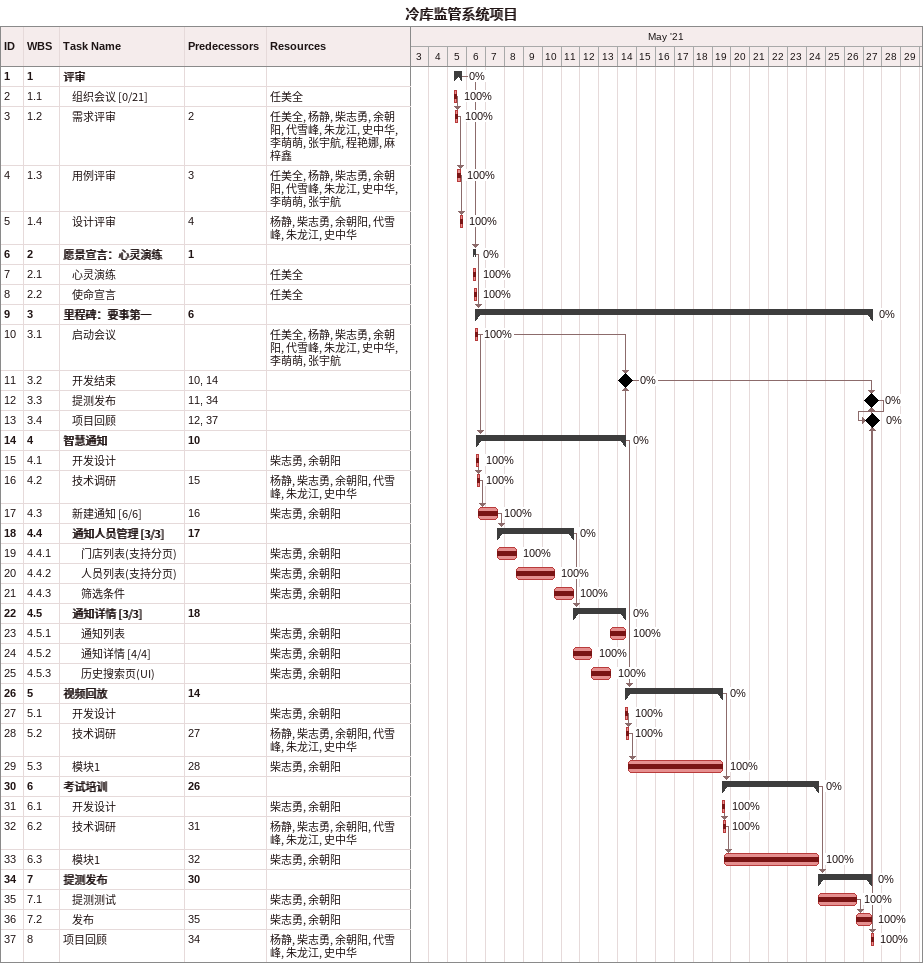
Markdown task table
冷库监管系统项目

| ID | WBS | Task | Start | Finish | Predecessors | Resources | % complete |
|---|---|---|---|---|---|---|---|
| 1 | 1 | **评审** | 2021-05-05 | 2021-05-05 |  |  | 0 |
| 2 | 1.1 | 组织会议 [0/21] | 2021-05-05 | 2021-05-05 |  | 任美全 | 100 |
| 3 | 1.2 | 需求评审 | 2021-05-05 | 2021-05-05 | 2 | 任美全, 杨静, 柴志勇, 余朝阳, 代雪峰, 朱龙江, 史中华, 李萌萌, 张宇航, 程艳娜, 麻梓鑫 | 100 |
| 4 | 1.3 | 用例评审 | 2021-05-05 | 2021-05-05 | 3 | 任美全, 杨静, 柴志勇, 余朝阳, 代雪峰, 朱龙江, 史中华, 李萌萌, 张宇航 | 100 |
| 5 | 1.4 | 设计评审 | 2021-05-05 | 2021-05-05 | 4 | 杨静, 柴志勇, 余朝阳, 代雪峰, 朱龙江, 史中华 | 100 |
| 6 | 2 | **愿景宣言：心灵演练** | 2021-05-06 | 2021-05-06 | 1 |  | 0 |
| 7 | 2.1 | 心灵演练 | 2021-05-06 | 2021-05-06 |  | 任美全 | 100 |
| 8 | 2.2 | 使命宣言 | 2021-05-06 | 2021-05-06 |  | 任美全 | 100 |
| 9 | 3 | **里程碑：要事第一** | 2021-05-06 | 2021-05-27 | 6 |  | 0 |
| 10 | 3.1 | 启动会议 | 2021-05-06 | 2021-05-06 |  | 任美全, 杨静, 柴志勇, 余朝阳, 代雪峰, 朱龙江, 史中华, 李萌萌, 张宇航 | 100 |
| 11 | 3.2 | 开发结束 (milestone) | 2021-05-14 | 2021-05-14 | 10, 14 |  | 0 |
| 12 | 3.3 | 提测发布 (milestone) | 2021-05-27 | 2021-05-27 | 11, 34 |  | 0 |
| 13 | 3.4 | 项目回顾 (milestone) | 2021-05-27 | 2021-05-27 | 12, 37 |  | 0 |
| 14 | 4 | **智慧通知** | 2021-05-06 | 2021-05-14 | 10 |  | 0 |
| 15 | 4.1 | 开发设计 | 2021-05-06 | 2021-05-06 |  | 柴志勇, 余朝阳 | 100 |
| 16 | 4.2 | 技术调研 | 2021-05-06 | 2021-05-06 | 15 | 杨静, 柴志勇, 余朝阳, 代雪峰, 朱龙江, 史中华 | 100 |
| 17 | 4.3 | 新建通知 [6/6] | 2021-05-06 | 2021-05-07 | 16 | 柴志勇, 余朝阳 | 100 |
| 18 | 4.4 | **通知人员管理 [3/3]** | 2021-05-07 | 2021-05-11 | 17 |  | 0 |
| 19 | 4.4.1 | 门店列表(支持分页) | 2021-05-07 | 2021-05-08 |  | 柴志勇, 余朝阳 | 100 |
| 20 | 4.4.2 | 人员列表(支持分页) | 2021-05-08 | 2021-05-10 |  | 柴志勇, 余朝阳 | 100 |
| 21 | 4.4.3 | 筛选条件 | 2021-05-10 | 2021-05-11 |  | 柴志勇, 余朝阳 | 100 |
| 22 | 4.5 | **通知详情 [3/3]** | 2021-05-11 | 2021-05-14 | 18 |  | 0 |
| 23 | 4.5.1 | 通知列表 | 2021-05-13 | 2021-05-14 |  | 柴志勇, 余朝阳 | 100 |
| 24 | 4.5.2 | 通知详情 [4/4] | 2021-05-11 | 2021-05-12 |  | 柴志勇, 余朝阳 | 100 |
| 25 | 4.5.3 | 历史搜索页(UI) | 2021-05-12 | 2021-05-13 |  | 柴志勇, 余朝阳 | 100 |
| 26 | 5 | **视频回放** | 2021-05-14 | 2021-05-19 | 14 |  | 0 |
| 27 | 5.1 | 开发设计 | 2021-05-14 | 2021-05-14 |  | 柴志勇, 余朝阳 | 100 |
| 28 | 5.2 | 技术调研 | 2021-05-14 | 2021-05-14 | 27 | 杨静, 柴志勇, 余朝阳, 代雪峰, 朱龙江, 史中华 | 100 |
| 29 | 5.3 | 模块1 | 2021-05-14 | 2021-05-19 | 28 | 柴志勇, 余朝阳 | 100 |
| 30 | 6 | **考试培训** | 2021-05-19 | 2021-05-24 | 26 |  | 0 |
| 31 | 6.1 | 开发设计 | 2021-05-19 | 2021-05-19 |  | 柴志勇, 余朝阳 | 100 |
| 32 | 6.2 | 技术调研 | 2021-05-19 | 2021-05-19 | 31 | 杨静, 柴志勇, 余朝阳, 代雪峰, 朱龙江, 史中华 | 100 |
| 33 | 6.3 | 模块1 | 2021-05-19 | 2021-05-24 | 32 | 柴志勇, 余朝阳 | 100 |
| 34 | 7 | **提测发布** | 2021-05-24 | 2021-05-27 | 30 |  | 0 |
| 35 | 7.1 | 提测测试 | 2021-05-24 | 2021-05-26 |  | 柴志勇, 余朝阳 | 100 |
| 36 | 7.2 | 发布 | 2021-05-26 | 2021-05-27 | 35 | 柴志勇, 余朝阳 | 100 |
| 37 | 8 | 项目回顾 | 2021-05-27 | 2021-05-27 | 34 | 杨静, 柴志勇, 余朝阳, 代雪峰, 朱龙江, 史中华 | 100 |
